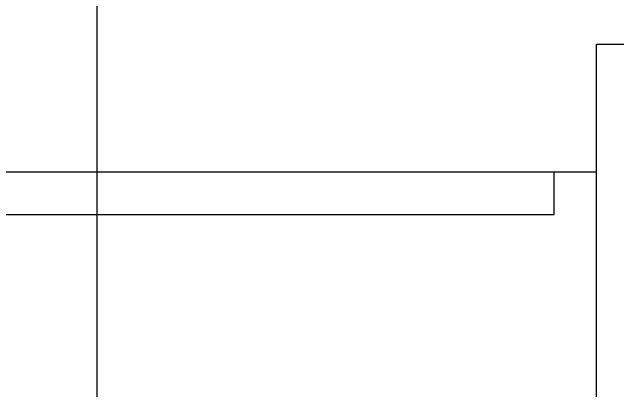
# Model space of a CAD drawing. Extents: x 11477420 to 23072185, y -28506554 to -14238804.
# Drawn here: x 11553211 to 11553923, y -14245192 to -14244747 of the extents above; entities that cross this region are included whole.
import ezdxf

# ---------------------------------------------------------------- set-up
doc = ezdxf.new("R2010")
doc.units = 0
doc.header["$LTSCALE"] = 50
doc.header["$MEASUREMENT"] = 0
doc.layers.get('0').update_dxf_attribs({"linetype": 'CONTINUOUS'})
doc.layers.add('CORE', color=7, linetype='CONTINUOUS')

# ---------------------------------------------------------------- blocks, each defined once
blk = doc.blocks.new('flooor')
at = {"layer": 'CORE', "color": 1}
for p, q in [((11492669.3, -14176281.8), (11492669.3, -14173691.8)), ((11492669.3, -14174391.8), (11492669.3, -14173691.8)), ((11493206.8, -14174441.8), (11493206.8, -14174391.8)), ((11492106.8, -14174441.8), (11493206.8, -14174441.8))]:
    blk.add_line(p, q, dxfattribs=at)
at = {"layer": 'CORE'}
for p, q in [((11493256.8, -14176431.8), (11493256.8, -14174241.8)), ((11493256.8, -14174241.8), (11493556.8, -14174241.8)), ((11492056.8, -14174391.8), (11493256.8, -14174391.8))]:
    blk.add_line(p, q, dxfattribs=at)

msp = doc.modelspace()

# ---------------------------------------------------------------- block references
msp.add_blockref('flooor', (60641.27, -70542.64))

doc.saveas('drawing.dxf')
